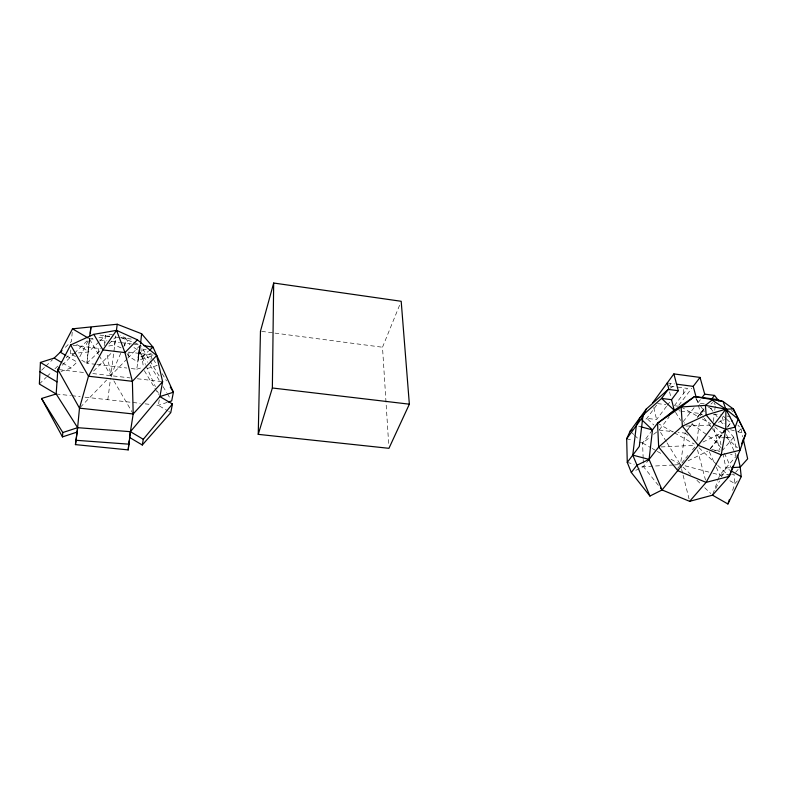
<?xml version="1.0" encoding="UTF-8"?>
<svg xmlns="http://www.w3.org/2000/svg" width="787" height="787" viewBox="0 0 787 787"><rect width="100%" height="100%" fill="white"/><g stroke="black" fill="none" stroke-linecap="round" stroke-linejoin="round"><path stroke-width="0.59" stroke-dasharray="3.94 2.95" d="M683.706 393.411L683.746 387.902M70.791 349.959L70.496 353.638L66.167 357.849M72.217 332.252L71.479 341.391L63.727 348.867M95.827 364.342L86.875 363.279L89.197 339.827M89.866 337.889L86.875 363.279L80.736 359.659M133.908 347.5L139.014 350.874L137.823 362.109L128.556 356.068L126.766 353.186M139.289 349.054L138.099 360.289L151.537 356.226L152.786 358.272M139.752 346.034L138.561 357.288L152.029 353.225M128.556 356.068L129.186 350.431M124.769 345.965L125.684 338.056L120.313 335.626M121.119 347.903L114.627 345.011L115.738 335.951M107.829 399.717L110.554 378.075M119.329 337.544L115.719 337.092L110.859 375.665L126.914 359.049M713.337 421.488L714.222 414.493M714.803 409.82L715.245 406.328M104.199 345.719L105.527 335.518L112.521 334.298M98.267 352.389L99.024 346.723M696.938 440.553L699.663 420.602M700.302 415.91L700.627 413.559L698.394 405.364M89.669 339.817L88.075 351.15L76.664 344.44M681.326 468.147L680.43 464.596L685.064 433.135L677.991 432.289M137.922 358.006L139.879 345.168M131.252 368.552L136.741 369.201L140.43 345.06L149.304 359.718M150.976 359.551L151.861 354.219M159.299 399.875L158.295 405.325L167.631 410.814M732.589 490.39L734.93 483.602L738.078 480.129M712.904 494.049L717.764 480.591M718.167 479.46L719.78 474.974L736.445 455.978L730.543 454.404M388.64 443.445L382.502 347.234L399.826 304.638M120.765 353.255L110.859 375.665L106.865 352.704M123.736 346.526L125.222 343.162M715.727 488.638L719.495 481.024M721.64 476.666L725.939 467.95L723.214 455.23M79.831 356.747L88.744 339.758M727.611 427.262L732.235 420.071M725.516 429.348L719.495 437.887L720.981 444.832M710.13 448.747L725.417 429.308M677.607 468.501L684.965 459.067M669.196 386.004L671.065 383.456M656.673 405.069L646.845 418.369L644.996 419.786M687.808 429.427L691.94 423.859L707.631 435.398M704.07 408.915L697.656 417.287M666.559 406.308L656.614 419.56L646.845 418.369L653.879 425.039M667.268 405.364L670.111 401.577M643.156 458.378L642.595 443.012L651.784 430.853M674.37 405.718L687.513 388.404L676.781 386.997M666.245 441.566L659.152 430.046L669.216 416.854M678.797 405.236L691.763 388.257M649.078 459.411L643.451 466.642L635.729 470.36M694.085 407.705L682.359 422.698L684.749 422.983M704.257 403.859L697.754 403.023L700.528 399.471M697.134 417.336L704.542 408M685.802 432.201L693.209 422.875M685.723 458.142L687.986 455.378M692.511 449.849L694.783 447.085M727.621 426.672L732.658 420.661M710.317 448.816L724.965 431.374L723.017 429.948M714.645 450.341L722.85 449.928L735.166 435.536M738.088 432.112L741 428.699L737.95 425.147M735.54 472.367L738.668 468.875M80.333 407.272L106.619 380.062M127.76 358.174L140.43 345.06L143.391 367.283M93.604 371.041L112.354 352.035M108.901 343.929L115.719 337.092M60.983 371.464L71.037 368.001L77.047 362.059L66.57 355.891M62.212 365.207L73.575 354.091M74.45 353.235L88.429 339.551M39.35 384.017L46.276 377.258M47.131 376.422L51.46 372.202M54.923 368.828L58.386 365.443M98.906 341.912L88.469 351.996L70.496 353.638L75.611 356.649M99.782 341.066L105.527 335.518M41.622 370.195L44.977 366.958M45.813 366.152L52.513 359.689M86.875 363.279L100.746 350.008M704.07 410.401L700.627 413.559L679.043 410.863M710.956 404.075L712.678 402.491M141.994 356.777L148.438 351.169M639.192 442.107L642.595 443.012L649.954 437.247M653.633 434.365L658.237 430.764M670.17 388.207L672.993 386.496M688.064 460.838L707.7 451.177M702.909 442.048L723.863 431.906M718.442 422.344L726.214 418.654M167.228 402.383L158.295 405.325L155.895 405.059M147.061 368.582L157.154 365.473L153.406 359.305M136.741 369.201L142.29 367.499M146.264 349.182L139.486 351.209L145.467 364.519M108.754 346.034L114.627 345.011M98.542 354.543L89.305 338.695L92.915 338.272M98.946 337.574L109.786 336.305M730.434 474.335L719.78 474.974L710.523 472.534M731.615 474.266L733.976 474.118L734.93 483.602L728.87 480.149M729.51 467.744L725.939 467.95L730.021 470.272M673.279 464.989L643.451 466.642L639.988 465.737M674.469 464.93L680.43 464.596L666.894 442.609M661.11 446.947L695.078 445.304M725.417 437.621L719.495 437.887L712.235 428.531M726.598 437.562L733.7 437.238L736.317 449.19M686.038 426.072L711.684 425.029M713.268 414.788L720.331 414.533M56.172 393.982L70.584 395.576M71.794 395.713L80.195 396.648M85.006 397.179L140.273 403.318M145.083 403.849L151.084 404.518M59.045 369.624L84.347 372.576M92.787 373.559L130.121 377.917M137.341 378.754L162.624 381.705M659.152 430.046L673.288 431.729M96.939 364.479L126.855 368.031M73.024 345.277L100.775 348.68M128.665 352.094L155.442 355.37M89.305 338.695L93.889 339.266M99.624 339.974L107.042 340.899M111.597 341.469L119.555 342.463M120.686 342.601L139.26 344.913M657.538 403.593L665.959 404.656M675.295 405.836L678.079 406.181M99.89 335.105L109.629 336.324M120.539 337.702L131.38 339.059M261.668 331.376L273.758 332.96M274.968 333.117L382.502 347.234M670.14 386.122L675.836 386.87M667.248 382.954L674.508 383.908M627.269 462.402L634.204 464.222M685.064 465.815L709.362 472.23M626.678 438.782L632.364 440.297M638.651 426.21L640.962 426.829M711.645 449.347L719.918 451.561M730.493 429.751L736.357 431.345M737.527 431.66L743.39 433.243M727.05 415.998L730.375 416.903M121.405 337.751L132.6 342.05M133.711 342.483L138.187 344.194M708.418 407.086L714.458 410.499M681.119 406.977L698.069 416.579M702.309 418.979L710.779 423.78M657.538 423.219L673.249 432.152M674.302 432.742L694.193 444.055M721.797 476.125L719.78 474.974L716.288 467.232M642.595 443.012L651.006 447.813M652.059 448.403L656.26 450.803M657.312 451.404L662.565 454.404M670.977 459.205L680.43 464.596M168.674 411.424L170.749 412.654M62.616 363.043L71.037 368.001M731.418 410.44L733.327 411.827M702.575 414.985L700.627 413.559L703.529 417.307M708.615 436.116L715.481 441.163L722.85 449.928M685.064 433.135L688.025 435.319M723.214 416.067L725.791 418.438M726.647 419.225L730.926 423.18M714.655 426.603L725.152 436.362M726.027 437.178L737.409 447.744M698.964 447.764L716.809 464.556M717.705 465.402L729.293 476.312M683.027 467.075L690.838 474.512M696.898 480.296L701.237 484.428M704.699 487.733L710.769 493.518M631.066 431.955L633.722 434.503M634.607 435.359L638.159 438.752M726.932 429.279L733.7 437.238M658.345 485.294L643.451 466.642L643.373 464.281M710.504 408.128L714.232 412.959M714.98 413.923L717.223 416.815M720.203 420.671L723.942 425.501M704.257 418.241L711.507 427.597M139.014 350.874L147.848 362.266M713.957 402.954L715.216 404.872M695.846 398.576L699.781 404.666M700.44 405.689L704.375 411.778M675.541 412.319L680.725 420.553M125.684 338.056L129.825 344.804M162.152 373.697L166.529 380.898M149.943 360.761L160.086 377.514M150.051 365.109L160.558 382.502M163.037 386.594L166.746 392.723M167.365 393.746L170.454 398.861M144.326 370.657L154.291 387.273M154.911 388.306L158.649 394.533M99.162 355.596L113.269 379.806M113.879 380.849L133.19 413.972M726.46 434.581L734.448 451.699M734.95 452.771L735.953 454.916M724.365 453.223L730.946 467.517M709.284 451.748L714.281 462.805M145.969 365.63L155.413 386.653M157.41 391.08L158.403 393.293M722.161 416.776L724.129 423.632M713.868 428.433L719.957 450.262M696.534 398.586L697.754 403.023M697.518 449.889L705.496 480.06M678.384 407.351L679.899 413.214M669.54 391.877L670.967 397.455M681.621 469.337L682.811 474.079M683.106 475.259L689.058 498.958M653.731 407.676L656.87 420.632M741 428.699L742.79 436.815M104.769 340.623L105.192 343.034M643.195 459.559L643.323 463.1"/><path stroke-width="1.18" d="M651.852 430.755L657.538 423.219L674.243 410.263L694.537 396.55L716.121 399.334L723.056 401.488L725.88 409.142L725.762 429.358L721.236 454.856L706.106 482.382L689.648 501.329L662.064 489.947L660.578 488.088M258.244 434.355L272.361 387.991L273.679 283.025L401.193 301.283L409.358 404.184L388.945 448.315L258.244 434.355L260.467 331.209L273.679 283.025M62.006 350.53L54.185 358.075L40.412 362.443L39.35 384.017L56.172 393.982L77.618 427.675L75.434 444.616L128.192 449.898L130.416 431.679L159.889 396.609L162.624 381.705L156.652 355.527L137.41 339.817L116.565 330.353L93.81 334.337L70.604 344.981L57.844 369.487L56.172 393.982L41.544 398.478L62.468 436.893L77.205 432.043L79.487 408.148L88.488 376.225L102.93 349.91L116.565 330.353L124.956 352.606L132.393 381.311L133.19 413.972L129.521 437.424L142.299 444.999L170.749 412.654L172.461 403.997L159.889 396.609L173.406 392.211L153.042 347.165L141.621 333.757L117.204 324.244L72.493 328.828L60.284 352.192L65.518 355.271M62.468 436.893L62.812 432.525L41.544 398.478M90.328 333.186L90.918 327.313L89.629 336.423M140.548 343.929L141.621 333.757M128.192 449.898L129.157 440.828M641.513 419.491L652.482 429.918L649.078 459.411L662.064 489.947L649.954 496.056L631.312 472.485L627.269 462.402L626.678 438.782L630.171 431.099L646.324 408.994L668.242 389.398L678.276 390.706L673.879 373.904L700.037 377.426L704.709 394.139L701.925 397.701M646.324 408.994L642.851 416.717L639.31 446.445L627.269 462.402M649.954 496.056L632.768 455.112L636.349 425.59L639.831 417.887L661.582 398.419L668.242 389.398M116.368 331.061L117.204 324.244M75.434 444.616L77.205 432.043M142.299 444.999L143.293 439.303L172.461 403.997M689.648 501.329L712.501 495.171L727.906 503.975L729.46 499.45M732.874 466.15L729.293 476.312L712.501 495.171M741.561 443.829L745.742 433.883L733.317 408.925L723.056 401.488L694.537 396.55L681.119 406.977L657.538 423.219L658.68 447.065L677.892 470.715L706.106 482.382L729.293 476.312L740.036 450.184L745.742 433.883L733.317 408.925L725.88 409.142L705.388 405.384L681.119 406.977L682.378 426.229L698.246 445.324L721.236 454.856L740.036 450.184L735.206 427.125L725.88 409.142L712.078 400.071L705.388 405.384L706.205 415.044L714.252 424.567L725.762 429.358L735.206 427.125L738.137 419.028L725.88 409.142L706.205 415.044L682.378 426.229L658.68 447.065L648.527 460.12M727.906 503.975L741.226 476.647L740.223 467.134L737.616 455.171M652.59 402.974L673.879 373.904M626.678 438.782L642.851 416.717M667.897 415.998L674.243 410.263L671.537 399.688L678.276 390.706M725.88 409.142L698.246 445.324L662.064 489.947M696.239 397.474L693.209 386.368L700.037 377.426M631.312 472.485L636.88 465.245L649.078 459.411L632.768 455.112M711.733 398.96L714.547 395.418L718.895 401.045M162.624 381.705L133.19 413.972L79.487 408.148L57.844 369.487L59.596 367.775M156.652 355.527L132.393 381.311L88.488 376.225L70.604 344.981M137.41 339.817L124.956 352.606L102.93 349.91L93.81 334.337M149.353 350.363L153.042 347.165L143.873 345.631M630.171 431.099L632.03 429.682M168.339 402.009L171.684 400.908L173.406 392.211L170.277 387.076M62.812 432.525L77.618 427.675L130.416 431.679L143.293 439.303M731.89 467.606L740.223 467.134L747.65 458.821L743.302 439.126M75.847 440.277L129.098 444.183M272.361 387.991L409.358 404.184M671.537 399.688L661.582 398.419L674.243 410.263M704.709 394.139L714.547 395.418M676.81 384.213L693.209 386.368M640.962 426.829L652.482 429.918M731.034 470.852L741.226 476.647M72.493 328.828L88.252 338.076M54.185 358.075L61.563 362.423M40.412 362.443L57.628 372.615M39.95 371.808L56.998 381.892M667.248 382.954L668.97 389.644"/></g></svg>
